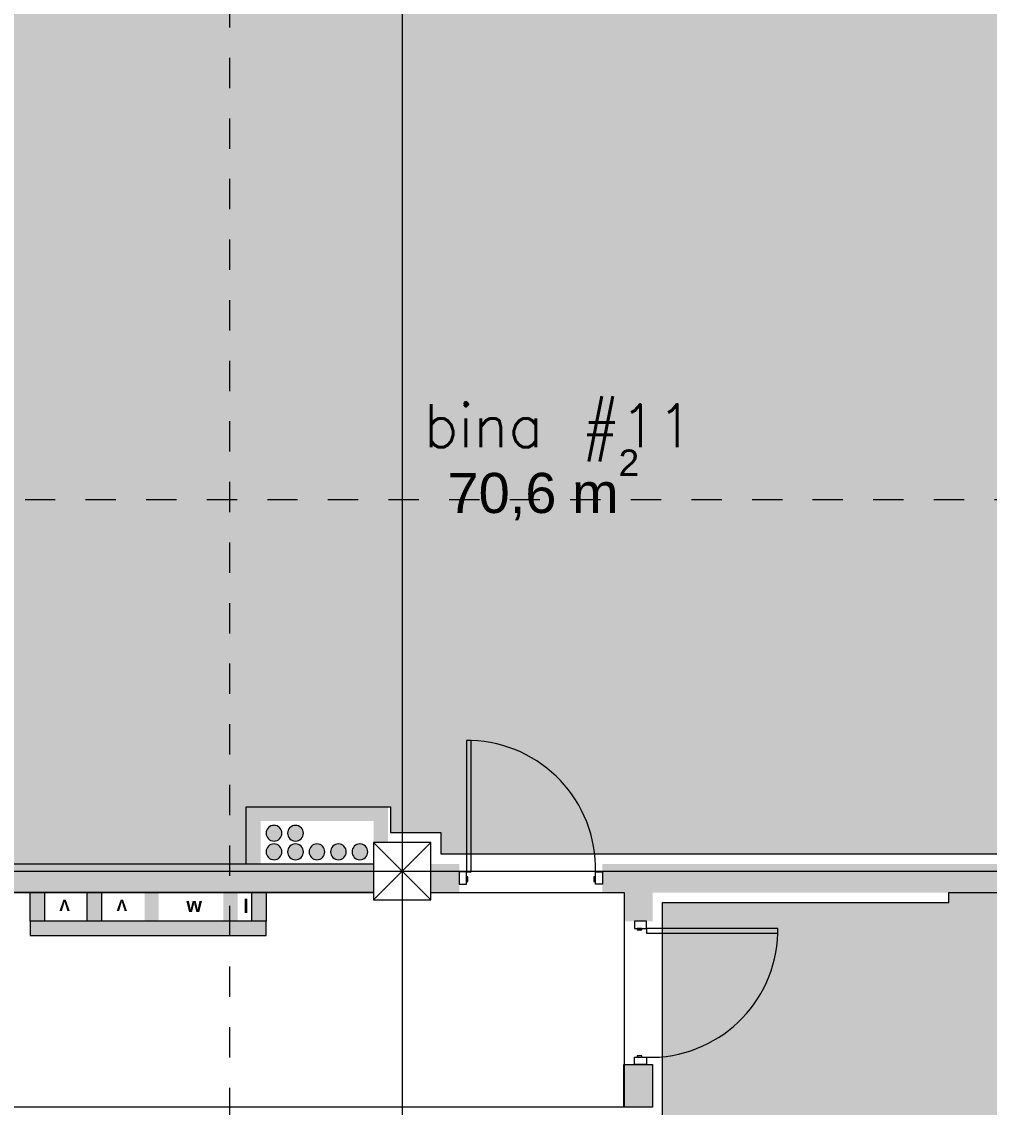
# Model space of a CAD drawing. Header units: metres. Extents: x 476297 to 476657, y 4620828 to 4621206.
# Drawn here: x 476422.7 to 476429.46, y 4621110.8 to 4621118.38 of the extents above; entities that cross this region are included whole.
import ezdxf

# ---------------------------------------------------------------- set-up
doc = ezdxf.new("R2010")
doc.units = ezdxf.units.M
doc.header["$MEASUREMENT"] = 0
doc.linetypes.add('Dashed', pattern=[0.423333, 0.211667, -0.211667])
for name, color, linetype in [('2D Drafting - General_Pen_No__1', 7, 'Continuous'), ('2D Drafting - General_Pen_No__1_Pen_No__7', 7, 'Continuous'), ('2D Drafting - General_Pen_No__250', 7, 'Continuous'), ('2D Drafting - General_Pen_No__250_Pen_No__7', 7, 'Continuous'), ('a-iataki_Pen_No__1', 7, 'Continuous'), ('Annotation - Text_Pen_No__7', 7, 'Continuous'), ('Doors_Pen_No__7_Pen_No__7', 7, 'Continuous'), ('G-Anno-Nplt', 7, 'Continuous'), ('New.', 7, 'Continuous'), ('New0_Pen_No__250', 7, 'Continuous'), ('New2D Drafting - General_Pen_No__30_Pen_No__9_Pen_No__9', 7, 'Continuous'), ('Newshenobebi', 7, 'Continuous'), ('shaxtebi da milebi_Pen_No__1_Pen_No__1', 7, 'Continuous'), ('shaxtebi da milebi_Pen_No__5_Pen_No__5', 7, 'Continuous'), ('zoma', 7, 'Continuous'), ('zoma_Pen_No__5', 7, 'Continuous')]:
    doc.layers.add(name, color=color, linetype=linetype)
doc.styles.add('GENERATED_STYLE_1', font='arial.ttf')
doc.styles.add('GENERATED_STYLE_2', font='arial.ttf')
doc.styles.add('GENERATED_STYLE_5', font='arialbd.ttf')
doc.dimstyles.new('GENERATED_STYLE__1', dxfattribs={"dimtxt": 0.2, "dimasz": 0.064421, "dimexe": 0.18, "dimexo": 0.003, "dimgap": 0.09, "dimtad": 1, "dimtih": 1, "dimtoh": 1, "dimzin": 0, "dimdsep": 46, "dimtxsty": 'GENERATED_STYLE_2', "dimblk": 'ARROWHEAD_2', "dimblk1": 'ARROWHEAD_2', "dimblk2": 'ARROWHEAD_2', "dimcen": 0.09, "dimclrd": 142, "dimclre": 142, "dimclrt": 142, "dimadec": 0, "dimazin": 0, "dimtfac": 1, "dimtdec": 4, "dimtmove": 0, "dimatfit": 3, "dimfxl": 1, "dimtolj": 1, "dimtzin": 0, "dimarcsym": 0})

# ---------------------------------------------------------------- blocks, each defined once
blk = doc.blocks.new('*D414', base_point=(476844.5271, 4621385.791))
at = {"layer": 'zoma', "color": 142, "linetype": 'Continuous', "lineweight": 0, "transparency": 16777216}
for p, q in [((476418.6788, 4621137.3612), (476418.6298, 4621137.2765)), ((476418.6543, 4621137.2553), (476418.6543, 4621137.3824)), ((476425.1788, 4621137.3612), (476425.1298, 4621137.2765)), ((476425.1543, 4621137.2553), (476425.1543, 4621137.3824)), ((476418.6543, 4621137.3189), (476425.1543, 4621137.3189))]:
    blk.add_line(p, q, dxfattribs=at)
at = {"layer": 'zoma', "color": 142, "lineweight": 0, "transparency": 16777216, "char_height": 0.2, "attachment_point": 7, "style": 'GENERATED_STYLE_2'}
for s, insert in [('\\A1;{\\pql;\\fArial CYR|b0|i0|c204|p34;6,50}', (476421.6382, 4621137.3589)), ('\\A1;{\\pql;\\fArial CYR|b0|i0|c204|p34;0,40}', (476424.5977, 4621137.3589))]:
    blk.add_mtext(s, dxfattribs=dict(at, insert=insert))
blk = doc.blocks.new('ARROWHEAD_2')
at = {"color": 0, "linetype": 'Continuous', "lineweight": 0}
for p, q in [((0, 0), (-1, 0)), ((-0.38, -0.66), (0.38, 0.66))]:
    blk.add_line(p, q, dxfattribs=at)
blk = doc.blocks.new('*D415', base_point=(476844.5271, 4621385.791))
at = {"layer": 'zoma', "color": 142, "linetype": 'Continuous', "lineweight": 0, "transparency": 16777216}
for p, q in [((476425.1788, 4621137.3612), (476425.1298, 4621137.2765)), ((476425.1543, 4621137.2553), (476425.1543, 4621137.3824)), ((476425.5788, 4621137.3612), (476425.5298, 4621137.2765)), ((476425.5543, 4621137.2553), (476425.5543, 4621137.3824)), ((476425.1543, 4621137.3189), (476425.5543, 4621137.3189))]:
    blk.add_line(p, q, dxfattribs=at)
blk = doc.blocks.new('*D416', base_point=(476844.5271, 4621385.791))
at = {"layer": 'zoma', "color": 142, "linetype": 'Continuous', "lineweight": 0, "transparency": 16777216}
for p, q in [((476425.5788, 4621137.3612), (476425.5298, 4621137.2765)), ((476425.5543, 4621137.2553), (476425.5543, 4621137.3824)), ((476432.0788, 4621137.3612), (476432.0298, 4621137.2765)), ((476432.0543, 4621137.2553), (476432.0543, 4621137.3824)), ((476425.5543, 4621137.3189), (476432.0543, 4621137.3189))]:
    blk.add_line(p, q, dxfattribs=at)
at = {"layer": 'zoma', "color": 142, "lineweight": 0, "transparency": 16777216, "char_height": 0.2, "attachment_point": 7, "style": 'GENERATED_STYLE_2'}
for s, insert in [('\\A1;{\\pql;\\fArial CYR|b0|i0|c204|p34;6,50}', (476428.5382, 4621137.3589)), ('\\A1;{\\pql;\\fArial CYR|b0|i0|c204|p34;0,40}', (476431.4977, 4621137.3589))]:
    blk.add_mtext(s, dxfattribs=dict(at, insert=insert))

msp = doc.modelspace()

# ---------------------------------------------------------------- hatches: boundary and pattern name
at = {"layer": '2D Drafting - General_Pen_No__250', "linetype": 'Continuous', "lineweight": 0}
for points in [[(476422.8552, 4621112.2986), (476422.8552, 4621112.0992), (476422.7552, 4621112.0992), (476422.7552, 4621112.2986)], [(476423.2552, 4621112.2986), (476423.2552, 4621112.0992), (476423.1552, 4621112.0992), (476423.1552, 4621112.2986)]]:
    msp.add_hatch(color=7, dxfattribs=at).paths.add_polyline_path(points)
at = {"layer": '2D Drafting - General_Pen_No__250_Pen_No__7', "linetype": 'Continuous', "lineweight": 0}
for points in [[(476425.1558, 4621112.8986), (476425.2557, 4621112.8986), (476425.2557, 4621112.6486), (476425.1558, 4621112.6486), (476425.1558, 4621112.7986), (476424.3658, 4621112.7986), (476424.3658, 4621112.4986), (476424.2656, 4621112.4986), (476424.2656, 4621112.8986)], [(476425.155, 4621112.2986), (476421.555, 4621112.2986), (476421.555, 4621112.4986), (476425.155, 4621112.4986)], [(476425.7547, 4621112.2986), (476425.555, 4621112.2986), (476425.555, 4621112.4986), (476425.7547, 4621112.4986)], [(476432.055, 4621112.2986), (476426.7547, 4621112.2986), (476426.7547, 4621112.4986), (476432.055, 4621112.4986)], [(476427.1053, 4621112.2986), (476427.1053, 4621112.0984), (476426.9053, 4621112.0984), (476426.9053, 4621112.2986)], [(476426.9053, 4621111.0984), (476427.1053, 4621111.0984), (476427.1053, 4621110.7986), (476426.9053, 4621110.7986)]]:
    msp.add_hatch(color=7, dxfattribs=at).paths.add_polyline_path(points)
at = {"layer": 'G-Anno-Nplt', "linetype": 'Continuous', "lineweight": 0}
for points in [[(476432.185, 4621112.7186), (476432.185, 4621119.0786), (476431.985, 4621119.0786), (476431.985, 4621119.2786), (476425.625, 4621119.2786), (476425.625, 4621119.0786), (476425.085, 4621119.0786), (476425.085, 4621119.2786), (476421.625, 4621119.2786), (476421.625, 4621113.9486), (476421.555, 4621113.9486), (476421.555, 4621112.4986), (476424.2648, 4621112.4986), (476424.2648, 4621112.5686), (476424.2648, 4621112.8986), (476425.275, 4621112.8986), (476425.275, 4621112.7186), (476425.625, 4621112.7186), (476425.625, 4621112.5686), (476431.985, 4621112.5686), (476431.985, 4621112.7186)], [(476425.525, 4621110.1286), (476426.1152, 4621110.1286), (476426.1152, 4621110.5286), (476427.1753, 4621110.5286), (476427.1753, 4621112.2286), (476429.1751, 4621112.2286), (476429.1751, 4621112.2986), (476431.855, 4621112.2986), (476431.855, 4621111.6784), (476432.185, 4621111.6784), (476432.255, 4621111.6784), (476432.255, 4621110.3986), (476432.185, 4621110.3986), (476432.185, 4621109.8003), (476431.785, 4621109.8003), (476431.785, 4621108.9781), (476431.985, 4621108.9781), (476431.985, 4621108.7084), (476432.185, 4621108.7084), (476432.185, 4621102.3186), (476431.985, 4621102.3186), (476431.985, 4621102.1886), (476425.625, 4621102.1886), (476425.625, 4621102.3186), (476425.525, 4621102.3186), (476425.525, 4621108.6786), (476425.625, 4621108.6786), (476425.625, 4621109.2186), (476425.525, 4621109.2186)]]:
    msp.add_hatch(color=167, dxfattribs=at).paths.add_polyline_path(points)
at = {"layer": 'New2D Drafting - General_Pen_No__30_Pen_No__9_Pen_No__9', "linetype": 'Continuous', "lineweight": 0}
for points in [[(476423.5552, 4621112.0989), (476423.5552, 4621112.2987), (476423.6552, 4621112.2986), (476423.6552, 4621112.0989)], [(476424.1052, 4621112.2986), (476424.2052, 4621112.2986), (476424.2052, 4621112.0988), (476424.1052, 4621112.0988)], [(476424.3052, 4621112.2986), (476424.4052, 4621112.2986), (476424.4052, 4621112.0988), (476424.3052, 4621112.0988)], [(476422.7552, 4621111.9989), (476424.4052, 4621111.9989), (476424.4052, 4621112.0989), (476422.7552, 4621112.0989)]]:
    msp.add_hatch(color=7, dxfattribs=at).paths.add_polyline_path(points)
at = {"layer": 'shaxtebi da milebi_Pen_No__1_Pen_No__1', "linetype": 'Continuous', "lineweight": 0}
msp.add_hatch(color=1, dxfattribs=at).paths.add_polyline_path([(476425.005, 4621112.5836, -1), (476425.115, 4621112.5836, -1)])
at = {"layer": 'shaxtebi da milebi_Pen_No__5_Pen_No__5', "linetype": 'Continuous', "lineweight": 0}
for color, points in [(251, [(476424.405, 4621112.7136, 1), (476424.515, 4621112.7136, 1)]), (251, [(476424.555, 4621112.7136, 1), (476424.665, 4621112.7136, 1)]), (5, [(476424.405, 4621112.5836, 1), (476424.515, 4621112.5836, 1)]), (5, [(476424.555, 4621112.5836, 1), (476424.665, 4621112.5836, 1)]), (5, [(476424.705, 4621112.5836, 1), (476424.815, 4621112.5836, 1)]), (5, [(476424.855, 4621112.5836, 1), (476424.965, 4621112.5836, 1)])]:
    msp.add_hatch(color=color, dxfattribs=at).paths.add_polyline_path(points)

# ---------------------------------------------------------------- linework, layer by layer
at = {"layer": '2D Drafting - General_Pen_No__1', "color": 7, "linetype": 'Continuous', "lineweight": 0}
for p, q in [((476425.555, 4621112.2486), (476425.155, 4621112.6486)), ((476425.155, 4621112.2486), (476425.555, 4621112.6486))]:
    msp.add_line(p, q, dxfattribs=at)
at = {"layer": '2D Drafting - General_Pen_No__1', "color": 7, "linetype": 'Continuous', "lineweight": 0, "flags": 128}
msp.add_lwpolyline([(476425.155, 4621112.2486), (476425.555, 4621112.2486), (476425.555, 4621112.6486), (476425.155, 4621112.6486)], close=True, dxfattribs=at)
at = {"layer": '2D Drafting - General_Pen_No__1_Pen_No__7', "color": 7, "linetype": 'Continuous', "lineweight": 0}
for centre, start, end in [((476425.8124, 4621112.4682), 358.3962, 88.3962), ((476427.0878, 4621112.0407), 268.3962, 358.3962)]:
    msp.add_arc(centre, 0.8932, start, end, dxfattribs=at)
at = {"layer": '2D Drafting - General_Pen_No__250', "color": 7, "linetype": 'Continuous', "lineweight": 0, "flags": 128}
for points in [[(476422.8552, 4621112.2986), (476422.8552, 4621112.0992), (476422.7552, 4621112.0992), (476422.7552, 4621112.2986)], [(476423.2552, 4621112.2986), (476423.2552, 4621112.0992), (476423.1552, 4621112.0992), (476423.1552, 4621112.2986)]]:
    msp.add_lwpolyline(points, close=True, dxfattribs=at)
at = {"layer": '2D Drafting - General_Pen_No__250_Pen_No__7', "color": 7, "linetype": 'Continuous', "lineweight": 0, "flags": 128}
for points in [[(476425.155, 4621112.2986), (476421.555, 4621112.2986), (476421.555, 4621112.4986), (476425.155, 4621112.4986)], [(476426.9053, 4621111.0984), (476427.1053, 4621111.0984), (476427.1053, 4621110.7986), (476426.9053, 4621110.7986)]]:
    msp.add_lwpolyline(points, close=True, dxfattribs=at)
at = {"layer": 'Doors_Pen_No__7_Pen_No__7', "color": 7, "linetype": 'Continuous', "lineweight": 0, "flags": 128}
for points in [[(476425.804, 4621112.4432), (476425.8374, 4621112.4432), (476425.8374, 4621113.3611), (476425.804, 4621113.3611)], [(476425.7547, 4621112.3586), (476425.804, 4621112.3586), (476425.804, 4621112.4432), (476425.7547, 4621112.4432)], [(476425.804, 4621112.3766), (476425.8152, 4621112.3766), (476425.8152, 4621112.4099), (476425.804, 4621112.4099)], [(476426.6942, 4621112.3766), (476426.7053, 4621112.3766), (476426.7053, 4621112.4099), (476426.6942, 4621112.4099)], [(476426.7547, 4621112.3586), (476426.7053, 4621112.3586), (476426.7053, 4621112.4432), (476426.7547, 4621112.4432)], [(476426.9782, 4621112.0984), (476426.9782, 4621112.049), (476427.0628, 4621112.049), (476427.0628, 4621112.0984)], [(476426.9962, 4621112.049), (476426.9962, 4621112.0379), (476427.0295, 4621112.0379), (476427.0295, 4621112.049)], [(476427.0628, 4621112.049), (476427.0628, 4621112.0157), (476427.9807, 4621112.0157), (476427.9807, 4621112.049)], [(476426.9782, 4621111.0984), (476426.9782, 4621111.1478), (476427.0628, 4621111.1478), (476427.0628, 4621111.0984)], [(476426.9962, 4621111.1589), (476426.9962, 4621111.1478), (476427.0295, 4621111.1478), (476427.0295, 4621111.1589)]]:
    msp.add_lwpolyline(points, close=True, dxfattribs=at)
at = {"layer": 'G-Anno-Nplt', "color": 7, "linetype": 'Continuous', "lineweight": 0, "flags": 128}
msp.add_lwpolyline([(476432.185, 4621112.7186), (476432.185, 4621119.0786), (476431.985, 4621119.0786), (476431.985, 4621119.2786), (476425.625, 4621119.2786), (476425.625, 4621119.0786), (476425.085, 4621119.0786), (476425.085, 4621119.2786), (476421.625, 4621119.2786), (476421.625, 4621113.9486), (476421.555, 4621113.9486), (476421.555, 4621112.4986), (476424.2648, 4621112.4986), (476424.2648, 4621112.5686), (476424.2648, 4621112.8986), (476425.275, 4621112.8986), (476425.275, 4621112.7186), (476425.625, 4621112.7186), (476425.625, 4621112.5686), (476431.985, 4621112.5686), (476431.985, 4621112.7186)], close=True, dxfattribs=at)
msp.add_lwpolyline([(476427.1753, 4621110.5286), (476427.1753, 4621112.2286), (476429.1751, 4621112.2286), (476429.1751, 4621112.2986), (476431.855, 4621112.2986), (476431.855, 4621111.6784), (476432.185, 4621111.6784), (476432.255, 4621111.6784), (476432.255, 4621110.3986)], dxfattribs=at)
at = {"layer": 'New0_Pen_No__250', "color": 7, "linetype": 'Continuous', "lineweight": 0, "flags": 128}
msp.add_lwpolyline([(476416.9056, 4621110.7986), (476416.9056, 4621112.2986), (476418.2558, 4621112.2986), (476418.2558, 4621112.2486), (476418.6558, 4621112.2486), (476418.6558, 4621112.6486), (476418.4558, 4621112.6486), (476418.4558, 4621119.1484), (476418.6558, 4621119.1484), (476418.6558, 4621119.3486), (476421.3559, 4621119.3486), (476421.3559, 4621112.2986), (476425.1558, 4621112.2986), (476425.1558, 4621112.2486), (476425.5558, 4621112.2486), (476425.5558, 4621112.2986), (476426.9061, 4621112.2986), (476426.9061, 4621110.7986)], close=True, dxfattribs=at)
at = {"layer": 'New2D Drafting - General_Pen_No__30_Pen_No__9_Pen_No__9', "color": 7, "linetype": 'Continuous', "lineweight": 0, "flags": 128}
for points in [[(476424.3052, 4621112.2986), (476424.4052, 4621112.2986), (476424.4052, 4621112.0988), (476424.3052, 4621112.0988)], [(476422.7552, 4621111.9989), (476424.4052, 4621111.9989), (476424.4052, 4621112.0989), (476422.7552, 4621112.0989)]]:
    msp.add_lwpolyline(points, close=True, dxfattribs=at)
at = {"layer": 'Newshenobebi', "color": 1, "linetype": 'Dashed', "lineweight": 0}
for points in [[(476424.1515, 4621099.2935), (476424.1515, 4621124.1224)], [(476436.9018, 4621115.0443), (476385.8286, 4621115.0443)]]:
    msp.add_lwpolyline(points, dxfattribs=at)
at = {"layer": 'shaxtebi da milebi_Pen_No__1_Pen_No__1', "color": 1, "linetype": 'Continuous', "lineweight": 0, "flags": 128}
msp.add_lwpolyline([(476425.005, 4621112.5836, 1), (476425.115, 4621112.5836, 1)], format="xyb", close=True, dxfattribs=at)
at = {"layer": 'shaxtebi da milebi_Pen_No__5_Pen_No__5', "color": 251, "linetype": 'Continuous', "lineweight": 0, "flags": 128}
for points in [[(476424.405, 4621112.7136, 1), (476424.515, 4621112.7136, 1)], [(476424.555, 4621112.7136, 1), (476424.665, 4621112.7136, 1)]]:
    msp.add_lwpolyline(points, format="xyb", close=True, dxfattribs=at)
at = {"layer": 'shaxtebi da milebi_Pen_No__5_Pen_No__5', "color": 5, "linetype": 'Continuous', "lineweight": 0, "flags": 128}
for points in [[(476424.405, 4621112.5836, 1), (476424.515, 4621112.5836, 1)], [(476424.555, 4621112.5836, 1), (476424.665, 4621112.5836, 1)], [(476424.705, 4621112.5836, 1), (476424.815, 4621112.5836, 1)], [(476424.855, 4621112.5836, 1), (476424.965, 4621112.5836, 1)]]:
    msp.add_lwpolyline(points, format="xyb", close=True, dxfattribs=at)
at = {"layer": 'zoma_Pen_No__5', "color": 5, "linetype": 'Continuous', "lineweight": 0}
for p, q in [((476425.355, 4621123.0582), (476425.355, 4621098.3473)), ((476386.7745, 4621112.4486), (476436.6608, 4621112.4486)), ((476386.7745, 4621112.4486), (476436.6608, 4621112.4486))]:
    msp.add_line(p, q, dxfattribs=at)

# ---------------------------------------------------------------- texts
at = {"layer": 'a-iataki_Pen_No__1', "color": 1, "linetype": 'Continuous', "lineweight": 0, "char_height": 0.08, "attachment_point": 3, "rotation": 180.00001, "style": 'GENERATED_STYLE_5'}
for insert in [(476422.9596, 4621112.169), (476423.3596, 4621112.169)]:
    msp.add_mtext('\\A1;{\\pqr;\\fArial|b1|i0|c0|p34;V}', dxfattribs=dict(at, insert=insert))
at = {"layer": 'Annotation - Text_Pen_No__7', "color": 142, "linetype": 'Continuous', "lineweight": 0, "insert": (476426.4494, 4621115.711), "char_height": 0.3, "attachment_point": 2}
msp.add_mtext('\\A1;{\\pqc;\\Ftxt.shx;bina #\\Ftxt.shx;11}', dxfattribs=at)
at = {"layer": 'G-Anno-Nplt', "color": 142, "lineweight": 0, "insert": (476425.6721, 4621114.8992), "char_height": 0.28, "attachment_point": 7, "style": 'GENERATED_STYLE_1'}
msp.add_mtext('{\\fArial|b0|i0|c0|p34;70,6 m{\\H0.66x;\\S2^  ;}}', dxfattribs=at)
at = {"layer": 'New.', "color": 1, "linetype": 'Continuous', "lineweight": 0, "char_height": 0.1, "attachment_point": 2, "rotation": 0.00001, "style": 'GENERATED_STYLE_5'}
for s, insert in [('\\A1;{\\pqc;\\fArial|b1|i0|c0|p34;w}', (476423.9022, 4621112.263)), ('\\A1;{\\pqc;\\fArial|b1|i0|c0|p34;I}', (476424.2644, 4621112.2552))]:
    msp.add_mtext(s, dxfattribs=dict(at, insert=insert))

# ---------------------------------------------------------------- dimensions: what is measured, and where the dimension line sits
at = {"layer": 'zoma', "color": 142, "linetype": 'Continuous', "lineweight": 0}
for base, p1, p2, picture, middle in [((476425.1543, 4621137.3189), (476418.6543, 4621104.2127), (476425.1543, 4621104.2127), '*D414', (476421.898, 4621137.4589)), ((476432.0543, 4621137.3189), (476425.5543, 4621104.2127), (476432.0543, 4621104.2127), '*D416', (476428.798, 4621137.4589)), ((476425.5543, 4621137.3189), (476425.1543, 4621104.2127), (476425.5543, 4621104.2127), '*D415', (476424.8575, 4621137.4589))]:
    dim = msp.add_linear_dim(base=base, p1=p1, p2=p2, dimstyle='GENERATED_STYLE__1', dxfattribs=at)
    dim.commit()
    dim.dimension.update_dxf_attribs({"geometry": picture, "text_midpoint": middle, "dimtype": 160})

doc.saveas('drawing.dxf')
